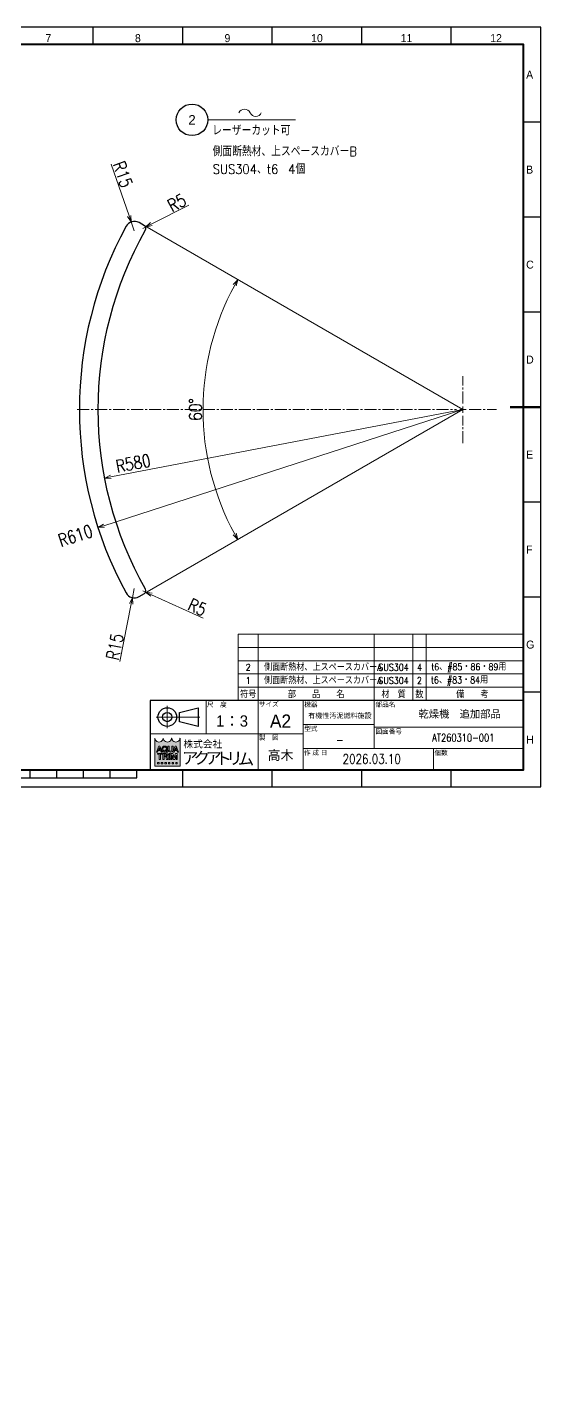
# Model space of a CAD drawing. Header units: millimetres. Extents: x 0 to 70370, y 0 to 11543.
# Drawn here: x 41016 to 41833, y 0 to 2161 of the extents above; entities that cross this region are included whole.
import ezdxf
from ezdxf import colors
from ezdxf.entities.mleader import LeaderData, LeaderLine
from ezdxf.enums import TextEntityAlignment as Align
from ezdxf.math import Vec2, Vec3

# ---------------------------------------------------------------- set-up
doc = ezdxf.new("R2010")
doc.units = ezdxf.units.MM
doc.linetypes.add('CENTER2', pattern=[28.574999999999996, 19.05, -3.174999999999999, 3.174999999999999, -3.174999999999999])
for name, color, linetype, lineweight in [('01_外形線', 7, 'Continuous', 25), ('02_細線', 5, 'Continuous', 13), ('04_中心線', 1, 'CENTER2', 9), ('06_文字', 7, 'Continuous', 13), ('07_寸法線', 3, 'Continuous', 9), ('99_図枠', 7, 'Continuous', 40)]:
    doc.layers.add(name, color=color, linetype=linetype, lineweight=lineweight)
doc.styles.add('KSS_TXT', font='txt.shx', dxfattribs={"bigfont": 'extfont2.shx'})
doc.styles.add('MS_G', font='MS Gothic.ttf')
doc.styles.get("Standard").update_dxf_attribs({"font": 'arial.ttf'})
doc.styles.add('寸法用', font='simplex.shx', dxfattribs={"width": 0.8, "bigfont": '@extfont2.shx'})
doc.styles.add('表題用', font='MS PGothic.ttf')
doc.dimstyles.new('機械製図用', dxfattribs={"dimtxt": 3.5, "dimasz": 3.5, "dimexe": 2, "dimexo": 0, "dimgap": 1.199999999999999, "dimtad": 1, "dimdsep": 46, "dimtxsty": '寸法用', "dimblk": 'OPEN30', "dimcen": 0, "dimclrd": 256, "dimclre": 256, "dimclrt": 7, "dimazin": 2, "dimtm": 1e-09, "dimtfac": 0.75, "dimtmove": 0, "dimatfit": 3, "dimldrblk": 'OPEN30', "dimfxl": 1, "dimlwd": -1, "dimlwe": -1, "dimarcsym": 0})

# ---------------------------------------------------------------- blocks, each defined once
blk = doc.blocks.new('_Open30')
at = {"color": 0, "linetype": 'ByBlock', "lineweight": -2}
for p, q in [((-1, 0.26794919), (0, 0)), ((0, 0), (-1, -0.26794919)), ((0, 0), (-1, 0))]:
    blk.add_line(p, q, dxfattribs=at)
blk = doc.blocks.new('*D3462')
at = {"layer": '07_寸法線', "transparency": 16777216}
blk.add_arc((41708.82463347305, 1552.442037068158), 413.3448497865375, 151.378241797006, 208.6081274942324, dxfattribs=at)
at = {"layer": 'Defpoints', "color": 0, "transparency": 16777216}
for p in [(41206.57010016411, 1842.511655902261), (41301.7684320901, 1624.269704166156), (41708.82463347301, 1552.442037068136), (41708.82463347307, 1552.442037068147), (41206.50110659864, 1262.491913170208)]:
    blk.add_point(p, dxfattribs=at)
at = {"layer": '07_寸法線', "transparency": 16777216, "xscale": 10, "yscale": 10, "zscale": 10}
for p, rotation in [((41350.88614273993, 1759.164076765797), 60.68515009737587), ((41350.83697354176, 1345.805157054038), 299.3012191938626)]:
    blk.add_blockref('_Open30', p, dxfattribs=dict(at, rotation=rotation))
at = {"layer": '07_寸法線', "color": 7, "transparency": 16777216, "insert": (41283.47978669566, 1552.49263199685), "char_height": 20, "attachment_point": 5, "rotation": 89.99318464561922, "style": '寸法用'}
blk.add_mtext('60°', dxfattribs=at)
blk = doc.blocks.new('*U3461')
at = {"layer": '04_中心線', "color": 0, "linetype": 'CENTER2', "transparency": 16777216}
for p, q in [((0, 10), (0, 53.5)), ((-613.4999957395485, 0), (-10, 0)), ((10, 0), (53.5, 0)), ((0, -53.5), (0, -10))]:
    blk.add_line(p, q, dxfattribs=at)
at = {"layer": '04_中心線', "color": 0, "linetype": 'Continuous', "transparency": 16777216}
for p, q in [((-5, 0), (5, 0)), ((0, -5), (0, 5))]:
    blk.add_line(p, q, dxfattribs=at)
blk = doc.blocks.new('*D3467')
at = {"layer": '07_寸法線', "transparency": 16777216}
for p, q in [((41199.68966754845, 1264.333400486516), (41204.24437440104, 1262.270721285284)), ((41295.47873450173, 1220.953634783775), (41213.35378810618, 1258.145362882837))]:
    blk.add_line(p, q, dxfattribs=at)
at = {"layer": 'Defpoints', "color": 0, "transparency": 16777216}
for p in [(41199.68966754845, 1264.333400486516), (41204.24437440104, 1262.270721285284)]:
    blk.add_point(p, dxfattribs=at)
at = {"layer": '07_寸法線', "transparency": 16777216, "xscale": 10, "yscale": 10, "zscale": 10, "rotation": 155.6357678244263}
blk.add_blockref('_Open30', (41204.24437440104, 1262.270721285284), dxfattribs=at)
at = {"layer": '07_寸法線', "color": 7, "transparency": 16777216, "insert": (41286.46139690345, 1238.210480780364), "char_height": 20, "attachment_point": 5, "rotation": 335.63576782442624, "style": '寸法用'}
blk.add_mtext('R5', dxfattribs=at)
blk = doc.blocks.new('*D3468')
at = {"layer": '07_寸法線', "transparency": 16777216}
for p, q in [((41272.96778692272, 1877.75912286938), (41213.13965707175, 1847.451170670431)), ((41199.75867258517, 1840.672582751935), (41204.21900074734, 1842.932112058088))]:
    blk.add_line(p, q, dxfattribs=at)
at = {"layer": 'Defpoints', "color": 0, "transparency": 16777216}
for p in [(41199.75867258517, 1840.672582751935), (41204.21900074734, 1842.932112058088)]:
    blk.add_point(p, dxfattribs=at)
at = {"layer": '07_寸法線', "transparency": 16777216, "xscale": 10, "yscale": 10, "zscale": 10, "rotation": 206.8660279301703}
blk.add_blockref('_Open30', (41204.21900074734, 1842.932112058088), dxfattribs=at)
at = {"layer": '07_寸法線', "color": 7, "transparency": 16777216, "insert": (41253.86657689048, 1881.534687253075), "char_height": 20, "attachment_point": 5, "rotation": 26.86602793017026, "style": '寸法用'}
blk.add_mtext('R5', dxfattribs=at)
blk = doc.blocks.new('*D3463')
at = {"layer": '07_寸法線', "transparency": 16777216}
for p, q in [((41186.17505051486, 1268.07886534333), (41183.23034979533, 1253.370747255916)), ((41162.97161437689, 1152.182918265265), (41181.26721598232, 1243.56533519766))]:
    blk.add_line(p, q, dxfattribs=at)
at = {"layer": 'Defpoints', "color": 0, "transparency": 16777216}
for p in [(41183.23034979533, 1253.370747255916), (41186.17505051486, 1268.07886534333)]:
    blk.add_point(p, dxfattribs=at)
at = {"layer": '07_寸法線', "transparency": 16777216, "xscale": 10, "yscale": 10, "zscale": 10, "rotation": 78.67854211009875}
blk.add_blockref('_Open30', (41183.23034979533, 1253.370747255916), dxfattribs=at)
at = {"layer": '07_寸法線', "color": 7, "transparency": 16777216, "insert": (41155.41183522058, 1175.55027610857), "char_height": 20, "attachment_point": 5, "rotation": 78.67854211009875, "style": '寸法用'}
blk.add_mtext('R15', dxfattribs=at)
blk = doc.blocks.new('*D3464')
at = {"layer": '07_寸法線', "transparency": 16777216}
for p, q in [((41149.53027667457, 1942.769257023137), (41178.04959314349, 1860.548225061681)), ((41186.24228309622, 1836.928745149193), (41181.32666912459, 1851.100433096672))]:
    blk.add_line(p, q, dxfattribs=at)
at = {"layer": 'Defpoints', "color": 0, "transparency": 16777216}
for p in [(41181.32666912459, 1851.100433096672), (41186.24228309622, 1836.928745149193)]:
    blk.add_point(p, dxfattribs=at)
at = {"layer": '07_寸法線', "transparency": 16777216, "xscale": 10, "yscale": 10, "zscale": 10, "rotation": 289.1296949520921}
blk.add_blockref('_Open30', (41181.32666912459, 1851.100433096672), dxfattribs=at)
at = {"layer": '07_寸法線', "color": 7, "transparency": 16777216, "insert": (41167.88993270638, 1926.456479704013), "char_height": 20, "attachment_point": 5, "rotation": 289.1296949520921, "style": '寸法用'}
blk.add_mtext('R15', dxfattribs=at)
blk = doc.blocks.new('*D3465')
at = {"layer": '07_寸法線', "transparency": 16777216}
blk.add_line((41708.8246334732, 1552.442037068098), (41148.96342300503, 1445.412017852464), dxfattribs=at)
at = {"layer": 'Defpoints', "color": 0, "transparency": 16777216}
for p in [(41708.8246334732, 1552.442037068098), (41139.14129650559, 1443.534298217102)]:
    blk.add_point(p, dxfattribs=at)
at = {"layer": '07_寸法線', "transparency": 16777216, "xscale": 10, "yscale": 10, "zscale": 10, "rotation": 190.8227870063295}
blk.add_blockref('_Open30', (41139.14129650559, 1443.534298217102), dxfattribs=at)
at = {"layer": '07_寸法線', "color": 7, "transparency": 16777216, "insert": (41184.51885659853, 1467.146206335548), "char_height": 20, "attachment_point": 5, "rotation": 10.822787006329538, "style": '寸法用'}
blk.add_mtext('R580', dxfattribs=at)
blk = doc.blocks.new('*D3466')
at = {"layer": '07_寸法線', "transparency": 16777216}
blk.add_line((41708.82463347294, 1552.442037068129), (41137.9193884557, 1367.869013005098), dxfattribs=at)
at = {"layer": 'Defpoints', "color": 0, "transparency": 16777216}
for p in [(41708.82463347294, 1552.442037068129), (41128.40430103875, 1364.792795937379)]:
    blk.add_point(p, dxfattribs=at)
at = {"layer": '07_寸法線', "transparency": 16777216, "xscale": 10, "yscale": 10, "zscale": 10, "rotation": 197.9159618034618}
blk.add_blockref('_Open30', (41128.40430103875, 1364.792795937379), dxfattribs=at)
at = {"layer": '07_寸法線', "color": 7, "transparency": 16777216, "insert": (41092.58202120713, 1352.158197889417), "char_height": 20, "attachment_point": 5, "rotation": 17.915961803461773, "style": '寸法用'}
blk.add_mtext('R610', dxfattribs=at)
blk = doc.blocks.new('AM_BALLOON1')
at = {"transparency": 16777216}
blk.add_circle((0, 0), 5, dxfattribs=at)
blk.add_attdef('B_NUMBER', text='', height=3, dxfattribs=at).set_placement((0, 0), align=Align.MIDDLE_CENTER)
blk = doc.blocks.new('_OPEN')
at = {"color": 0, "linetype": 'ByBlock'}
for p, q in [((-1, 0.1666666666666666), (0, 0)), ((0, 0), (-1, -0.1666666666666666)), ((0, 0), (-1, 0))]:
    blk.add_line(p, q, dxfattribs=at)
blk = doc.blocks.new('p1ba05')
for centre, start, end in [((-2.953558874599082, 0.2854771617432377), 24.22763733453314, 155.5757785718213), ((0, 1.620669598395743), 204.2276373345332, 335.5757785718214)]:
    blk.add_arc(centre, 1.620669598395853, start, end)

msp = doc.modelspace()

# ---------------------------------------------------------------- hatches: boundary and pattern name
at = {"layer": '99_図枠', "lineweight": 5}
h = msp.add_hatch(color=256, dxfattribs=at)
h.dxf.hatch_style = 1
edge = h.paths.add_edge_path()
edge.add_arc((41259.06529094649, 1029.668205363916), 0.1921192019992239, 90, 180)
edge.add_ellipse((41252.34111887652, 1029.668205363916), major_axis=(-6.532052867973612, 0), ratio=0.8823529411764706, start_angle=360, end_angle=540, ccw=False)
edge.add_arc((41245.61694680655, 1029.668205363916), 0.1921192019992239, 3.187317984128254, 180.000000000026)
edge.add_ellipse((41238.89277473657, 1029.668205363916), major_axis=(-6.532052867973612, 0), ratio=0.8823529411764706, start_angle=360, end_angle=540, ccw=False)
edge.add_arc((41232.16860266661, 1029.668205363916), 0.1921192019992239, 3.187317984128254, 180)
edge.add_ellipse((41225.44443059663, 1029.668205363916), major_axis=(-6.532052867973612, 0), ratio=0.8823529411764706, start_angle=360, end_angle=540, ccw=False)
edge.add_arc((41218.72025852666, 1029.668205363916), 0.1921192019992239, 3.187317984128254, 90)
edge.add_line((41218.72025852666, 1029.860324565914), (41218.72025852666, 985.4807889040931))
edge.add_line((41218.72025852666, 985.4807889040931), (41259.06529094649, 985.4807889040931))
edge.add_line((41259.06529094649, 985.4807889040931), (41259.06529094649, 1029.860324565914))
h.paths.add_polyline_path([(41225.2259413522, 1017.408268103794), (41226.81884188215, 1017.408268103794), (41230.44113326316, 1007.848416612316), (41230.44113326316, 1007.802308003833), (41228.71663045684, 1007.802308003833), (41227.81485859442, 1010.334776318392), (41224.26834848033, 1010.334776318392), (41224.78826908148, 1011.794882253587), (41227.29493799327, 1011.794882253587), (41226.02239161717, 1015.368605842214), (41223.32815277752, 1007.802308003833), (41221.60364997119, 1007.802308003833), (41221.60364997119, 1007.848416612316)], flags=16)
edge = h.paths.add_edge_path(flags=16)
edge.add_ellipse((41234.45016113999, 1013.181645659814), major_axis=(-4.418741645982148, 0), ratio=0.9565217391304345, start_angle=180, end_angle=360, ccw=False)
edge.add_line((41238.86890278597, 1013.181645659814), (41238.86890278597, 1012.028930447819))
edge.add_ellipse((41234.45016113999, 1012.028930447814), major_axis=(-4.418741645982148, 0), ratio=0.9565217391304345, start_angle=142.105255317713, end_angle=180, ccw=False)
edge.add_line((41237.93716880201, 1009.43288475458), (41236.69912506748, 1010.453046607223))
edge.add_ellipse((41234.45016113999, 1012.141969703531), major_axis=(2.81759339068797, 0), ratio=0.9950358206786509, start_angle=-37.0427632869818, end_angle=0)
edge.add_line((41237.26775099361, 1012.141860865595), (41237.26775099361, 1013.068606404102))
edge.add_ellipse((41234.45016113999, 1013.068606404104), major_axis=(2.817589853618108, 0), ratio=0.994718262525732, start_angle=360, end_angle=540)
edge.add_line((41231.63257128637, 1013.068606404104), (41231.63257128637, 1012.141870897505))
edge.add_ellipse((41234.45016113999, 1012.141969703531), major_axis=(2.81759339068797, 0), ratio=0.9950358206786509, start_angle=-180, end_angle=-65.75794872216291)
edge.add_line((41235.60704345602, 1009.585588123045), (41234.82257757778, 1010.349061263702))
edge.add_line((41234.82257757778, 1010.3490612637), (41235.67356147074, 1011.252687641574))
edge.add_line((41235.67356147074, 1011.252687641576), (41239.23172942265, 1008.320717543416))
edge.add_line((41239.23172942265, 1008.320717543411), (41238.11983487241, 1007.140040384524))
edge.add_line((41238.11983487242, 1007.140040384525), (41236.784121367, 1008.440009463209))
edge.add_ellipse((41234.45016113999, 1012.028930447814), major_axis=(-4.418741645982148, 0), ratio=0.9565217391304345, start_angle=0, end_angle=121.88362473889401, ccw=False)
edge.add_line((41230.03141949401, 1012.028930447814), (41230.03141949401, 1013.181645659808))
h.paths.add_polyline_path([(41230.7268568533, 1005.881115983841), (41230.7268568533, 1004.53628156985), (41227.84506882331, 1004.53628156985, 0.4142135623730951), (41227.65294962131, 1004.344162367845), (41227.65294962131, 996.275155883879), (41225.92387680332, 996.275155883879), (41225.92387680332, 1004.344162367845, 0.4142135623730951), (41225.73175760132, 1004.53628156985), (41222.84996957133, 1004.53628156985), (41222.84996957133, 1005.881115983841)], flags=16)
edge = h.paths.add_edge_path(flags=16)
edge.add_line((41231.82190509002, 1005.881115983841), (41236.24064673601, 1005.881115983841))
edge.add_ellipse((41236.24064673601, 1003.354187601068), major_axis=(-3.101209406909272, 6e-16), ratio=0.8148203011203053, start_angle=111.3869747349855, end_angle=270, ccw=False)
edge.add_arc((41236.71622521285, 999.9296459023899), 1.256113525283169, 22.272952259934925, 58.5531130129101, ccw=False)
edge.add_line((41237.87861853279, 1000.405737236215), (41239.53397534492, 996.352003564678))
edge.add_line((41239.53397534492, 996.3520035646834), (41239.53397534492, 996.2751558838845))
edge.add_line((41239.53397534492, 996.275155883879), (41237.67041908552, 996.275155883879))
edge.add_line((41237.67041908552, 996.275155883879), (41236.20802015752, 1000.345766990333))
edge.add_arc((41235.49514116692, 1000.058782410299), 0.7684768079969029, 21.92829786654815, 90)
edge.add_line((41235.49514116692, 1000.827259218291), (41233.60861366861, 1000.827259218291))
edge.add_line((41233.60861366861, 1000.827259218291), (41233.60861366861, 1002.172093632287))
edge.add_line((41233.60861366861, 1002.172093632289), (41236.4711897784, 1002.172093632289))
edge.add_arc((41236.42997093748, 1003.354187601068), 1.182812387436691, 271.9970571044072, 448.0029428955928)
edge.add_line((41236.47118977841, 1004.53628156985), (41233.55097790802, 1004.53628156985))
edge.add_line((41233.55097790802, 1004.53628156985), (41233.55097790802, 996.2751558838845))
edge.add_line((41233.55097790802, 996.275155883879), (41231.82190509002, 996.275155883879))
edge.add_line((41231.82190509002, 996.275155883879), (41231.82190509002, 1005.881115983841))
h.paths.add_polyline_path([(41239.75699379065, 1017.408268103794), (41241.48606660865, 1017.408268103794), (41241.48606660865, 1012.028930447814, 0.175030561155744), (41242.24883133636, 1009.827276452394, 0.2571496110314638), (41245.3341627289, 1009.827276452394, 0.1750305611562702), (41246.09692745662, 1012.028930447825), (41246.09692745662, 1017.408268103794), (41247.82600027462, 1017.408268103794), (41247.82600027462, 1011.681382261038, -0.3793912406243967), (41244.07967583564, 1007.802308003833), (41243.50331822963, 1007.802308003833, -0.3793912406243716), (41239.75699379065, 1011.681382261038)], flags=16)
h.paths.add_polyline_path([(41240.99090731031, 1005.881115983841), (41243.10421853231, 1005.881115983841), (41243.10421853231, 1004.53628156985, 0.4142135623730951), (41242.91209933031, 1004.344162367845), (41242.91209933031, 997.8121094998751, 0.4142135623730951), (41243.10421853231, 997.6199902978769), (41243.10421853231, 996.275155883879), (41240.99090731031, 996.275155883879), (41240.99090731031, 997.6199902978769, 0.4142135623730951), (41241.18302651232, 997.8121094998751), (41241.18302651232, 1004.344162367845, 0.4142135623730951), (41240.99090731031, 1004.53628156985)], flags=16)
h.paths.add_polyline_path([(41244.83516344402, 1005.881115983841), (41247.34416133007, 1005.881115983841), (41249.638143494, 998.9044588491961), (41251.93212565793, 1005.881115983841), (41254.44271572203, 1005.881115983841), (41254.44271572203, 996.275155883879), (41252.71364290404, 996.275155883879), (41252.71364290404, 1002.999327953854), (41250.50267990299, 996.275155883879), (41248.773607085, 996.275155883879), (41246.56264408396, 1002.999327953854), (41246.56423626201, 996.275155883879), (41244.83516344402, 996.275155883879)], flags=16)
h.paths.add_polyline_path([(41251.350945995, 1017.408268103794), (41252.94384652496, 1017.408268103794), (41256.56613790596, 1007.848416612316), (41256.56613790596, 1007.802308003833), (41254.84163509963, 1007.802308003833), (41253.93986323722, 1010.334776318392), (41250.39335312313, 1010.334776318392), (41250.91327372428, 1011.794882253587), (41253.41994263607, 1011.794882253587), (41252.14739625998, 1015.368605842214), (41249.45315742031, 1007.802308003833), (41247.72865461399, 1007.802308003833), (41247.72865461399, 1007.848416612316)], flags=16)
h.paths.add_polyline_path([(41223.33111937464, 991.24436496407), (41225.63654979863, 991.24436496407), (41225.63654979863, 988.9389345400814), (41223.33111937464, 988.9389345400814)], flags=16)
h.paths.add_polyline_path([(41229.09469543461, 991.24436496407), (41231.40012585861, 991.24436496407), (41231.40012585861, 988.9389345400814), (41229.09469543461, 988.9389345400814)], flags=16)
h.paths.add_polyline_path([(41234.85827149459, 991.24436496407), (41237.16370191858, 991.24436496407), (41237.16370191858, 988.9389345400814), (41234.85827149459, 988.9389345400814)], flags=16)
h.paths.add_polyline_path([(41240.62184755457, 991.24436496407), (41242.92727797856, 991.24436496407), (41242.92727797856, 988.9389345400814), (41240.62184755457, 988.9389345400814)], flags=16)
h.paths.add_polyline_path([(41246.38542361455, 991.24436496407), (41248.69085403853, 991.24436496407), (41248.69085403853, 988.9389345400814), (41246.38542361455, 988.9389345400814)], flags=16)
h.paths.add_polyline_path([(41252.14899967452, 991.24436496407), (41254.45443009851, 991.24436496407), (41254.45443009851, 988.9389345400814), (41252.14899967452, 988.9389345400814)], flags=16)

# ---------------------------------------------------------------- linework, layer by layer
at = {"layer": '01_外形線'}
msp.add_lwpolyline([(41202.18923758197, 1260.003025254879, 0.4117123809949397), (41204.0412484537, 1266.795867465889, -0.2633849466985201), (41204.10966370378, 1838.209073814514, 0.4117668382404565), (41202.25847301835, 1845.002824984664), (41193.74168439619, 1849.919471847303, 0.4215637035797858), (41173.06793812889, 1844.100678966393, 0.2544925532950651), (41172.99901060809, 1260.910045888088, 0.421617636492259), (41193.67376061541, 1255.087739648301)], format="xyb", close=True, dxfattribs=at)
at = {"layer": '02_細線'}
for p, q in [((41351.57608173025, 1090.161196519664), (41351.57608173025, 1195.150479942913)), ((41351.57608173025, 1195.150479942913), (41805.19407595491, 1195.150479942913)), ((41383.0728638354, 1195.150479942913), (41383.0728638354, 1090.161196519664)), ((41567.82542754132, 1195.150479942913), (41567.82542754132, 1090.161196519664)), ((41629.15151099615, 1195.150479942913), (41629.15151099615, 1090.161196519664)), ((41650.14936573291, 1195.150479942913), (41650.14936573291, 1090.161196519664)), ((41351.57608173025, 1174.152623709491), (41805.19407595491, 1174.152623709491)), ((41351.57608173025, 1153.15476747608), (41805.19407595491, 1153.15476747608)), ((41351.57608173025, 1132.156911242658), (41805.19407595491, 1132.156911242658)), ((41351.57608173025, 1111.159055009236), (41805.19407595491, 1111.159055009236))]:
    msp.add_line(p, q, dxfattribs=at)
at = {"layer": '07_寸法線'}
for p, q in [((41303.14352132007, 2013.324762578763), (41442.81026445515, 2013.324762578763)), ((41206.57010016412, 1842.511655902261), (41708.82463347309, 1552.442037068147)), ((41708.82463347303, 1552.442037068136), (41206.50110659865, 1262.491913170208))]:
    msp.add_line(p, q, dxfattribs=at)
at = {"layer": '99_図枠', "lineweight": 25}
for p, q in [((41120.71514738625, 2133.153067944015), (41120.71514738625, 2160.731639372476)), ((41263.12664738567, 2133.153067944015), (41263.12664738567, 2160.731639372476)), ((41405.53814738509, 2133.153067944015), (41405.53814738509, 2160.731639372476)), ((41405.53814738509, 2133.153067944015), (41405.53814738509, 2160.731639372476)), ((41547.94964738452, 2133.153067944015), (41547.94964738452, 2160.731639372476)), ((41690.36114738395, 2133.153067944015), (41690.36114738395, 2160.731639372476)), ((41832.77264738337, 2009.673726873087), (41805.19407595491, 2009.673726873087)), ((41832.77264738337, 1858.615814373698), (41805.19407595491, 1858.615814373698)), ((41832.77264738337, 1707.557901874308), (41805.19407595491, 1707.557901874308)), ((41832.77264738337, 1405.44207687553), (41805.19407595491, 1405.44207687553)), ((41832.77264738337, 1254.384164376141), (41805.19407595491, 1254.384164376141)), ((41832.77264738337, 1103.326251876751), (41805.19407595491, 1103.326251876751)), ((41020.73221881522, 967.118339377299), (41020.73221881522, 979.8469108058198)), ((41063.16079024362, 967.118339377299), (41063.16079024362, 979.8469108058198)), ((41105.58936167202, 967.118339377299), (41105.58936167202, 979.8469108058198)), ((41148.01793310043, 967.118339377299), (41148.01793310043, 979.8469108058198)), ((41190.44650452882, 967.118339377299), (41190.44650452882, 979.8469108058198)), ((41263.12664738567, 952.3916393724794), (41263.12664738567, 979.8469108058198)), ((41405.53814738509, 952.2683393773623), (41405.53814738509, 979.8469108058198)), ((41405.53814738509, 952.3916393724794), (41405.53814738509, 979.8469108058198)), ((41547.94964738452, 952.3916393724794), (41547.94964738452, 979.8469108058198)), ((41690.36114738395, 952.3916393724794), (41690.36114738395, 979.8469108058198)), ((40766.16079024482, 967.118339377299), (41190.44650452882, 967.118339377299))]:
    msp.add_line(p, q, dxfattribs=at)
at = {"layer": '99_図枠', "lineweight": 53}
msp.add_line((41832.77264738337, 1556.499989374919), (41783.97979024071, 1556.499989374919), dxfattribs=at)
at = {"layer": '99_図枠', "lineweight": 13}
for p, q in [((41238.6665759572, 1045.823339376984), (41238.6665759572, 1081.463339376838)), ((41300.29407595695, 1037.125482234158), (41300.29407595695, 1090.161196519664)), ((41383.02979024233, 979.8469108058198), (41383.02979024233, 1090.161196519664)), ((41454.51550452771, 979.8469108058198), (41454.51550452771, 1090.161196519664)), ((41567.80120625067, 1090.161196519664), (41567.80120625067, 1013.78976794854)), ((41220.84657595727, 1063.643339376908), (41290.64157595699, 1063.643339376908)), ((41454.51550452771, 1051.975482234102), (41567.80120625067, 1051.975482234102)), ((41567.80120625067, 1047.732625091263), (41805.19407595491, 1047.732625091263)), ((41454.51550452771, 1037.125482234158), (41211.19407595731, 1037.125482234158)), ((41454.51550452771, 1013.78976794854), (41805.19407595491, 1013.78976794854)), ((41661.92264738403, 1013.78976794854), (41661.92264738403, 979.8469108058198))]:
    msp.add_line(p, q, dxfattribs=at)
at = {"layer": '99_図枠', "lineweight": 5}
for p, q in [((41218.72025852666, 985.4807889040931), (41218.72025852666, 1029.860324565914)), ((41221.60364997119, 1007.848416612316), (41225.2259413522, 1017.408268103794)), ((41225.2259413522, 1017.408268103794), (41226.81884188215, 1017.408268103794)), ((41230.44113326316, 1007.848416612316), (41226.81884188215, 1017.408268103794)), ((41239.75699379065, 1011.681382261038), (41239.75699379065, 1017.408268103794)), ((41241.48606660865, 1017.408268103794), (41239.75699379065, 1017.408268103794)), ((41241.48606660865, 1012.028930447814), (41241.48606660865, 1017.408268103794)), ((41246.09692745662, 1012.028930447814), (41246.09692745662, 1017.408268103794)), ((41246.09692745662, 1017.408268103794), (41247.82600027462, 1017.408268103794)), ((41247.72865461399, 1007.848416612316), (41251.350945995, 1017.408268103794)), ((41247.82600027462, 1011.681382261038), (41247.82600027462, 1017.408268103794)), ((41251.350945995, 1017.408268103794), (41252.94384652496, 1017.408268103794)), ((41256.56613790596, 1007.848416612316), (41252.94384652496, 1017.408268103794)), ((41259.06529094649, 1029.860324565914), (41259.06529094649, 985.4807889040931)), ((41221.60364997119, 1007.802308003833), (41221.60364997119, 1007.848416612316)), ((41221.60364997119, 1007.848416612316), (41221.60364997119, 1007.848416612316)), ((41221.60364997119, 1007.802308003833), (41221.60364997119, 1007.848416612316)), ((41221.60364997119, 1007.802308003833), (41223.32815277752, 1007.802308003833)), ((41222.84996957133, 1005.881115983841), (41230.7268568533, 1005.881115983841)), ((41222.84996957133, 1005.881115983841), (41222.84996957133, 1004.53628156985)), ((41222.84996957133, 1004.53628156985), (41225.73175760132, 1004.53628156985)), ((41223.32815277752, 1007.802308003833), (41226.02239161717, 1015.368605842214)), ((41224.26834848033, 1010.334776318392), (41224.78826908148, 1011.794882253587)), ((41224.26834848033, 1010.334776318392), (41227.81485859442, 1010.334776318392)), ((41224.78826908148, 1011.794882253587), (41227.29493799327, 1011.794882253587)), ((41225.92387680332, 996.275155883879), (41225.92387680332, 1004.344162367845)), ((41225.92387680332, 996.275155883879), (41227.65294962131, 996.275155883879)), ((41227.29493799327, 1011.794882253587), (41226.02239161717, 1015.368605842214)), ((41227.65294962131, 996.275155883879), (41227.65294962131, 1004.344162367845)), ((41228.71663045684, 1007.802308003833), (41227.81485859442, 1010.334776318392)), ((41227.84506882331, 1004.53628156985), (41230.7268568533, 1004.53628156985)), ((41230.44113326316, 1007.802308003833), (41228.71663045684, 1007.802308003833)), ((41230.03141949401, 1013.181645659814), (41230.03141949401, 1012.028930447814)), ((41230.44113326316, 1007.802308003833), (41230.44113326316, 1007.848416612316)), ((41230.7268568533, 1005.881115983841), (41230.7268568533, 1004.53628156985)), ((41231.63257128637, 1013.068606404104), (41231.63257128637, 1012.146434234506)), ((41231.82190509002, 1005.881115983841), (41231.82190509002, 996.275155883879)), ((41231.82190509002, 1005.881115983841), (41236.24064673601, 1005.881115983841)), ((41231.82190509002, 996.275155883879), (41233.55097790802, 996.275155883879)), ((41233.55097790802, 996.275155883879), (41233.55097790802, 1004.53628156985)), ((41233.55097790802, 1004.53628156985), (41236.47118977841, 1004.53628156985)), ((41233.60861366861, 1000.827259218291), (41233.60861366861, 1002.172093632289)), ((41233.60861366861, 1002.172093632289), (41236.47118977841, 1002.172093632289)), ((41233.60861366861, 1000.827259218291), (41235.49514116692, 1000.827259218291)), ((41234.82257757778, 1010.3490612637), (41235.67356147074, 1011.252687641576)), ((41234.82257757778, 1010.3490612637), (41235.60704345602, 1009.585588123045)), ((41235.67356147074, 1011.252687641576), (41239.23172942265, 1008.320717543411)), ((41236.20802015752, 1000.345766990333), (41237.67041908552, 996.275155883879)), ((41236.69912506748, 1010.453046607221), (41237.93716880201, 1009.43288475458)), ((41236.784121367, 1008.440009463207), (41238.11983487242, 1007.140040384525)), ((41237.26775099361, 1013.068606404104), (41237.26775099361, 1012.146434234506)), ((41237.67041908552, 996.275155883879), (41239.53397534492, 996.275155883879)), ((41237.87861853279, 1000.405737236215), (41239.53397534492, 996.3520035646834)), ((41238.11983487242, 1007.140040384525), (41239.23172942265, 1008.320717543411)), ((41238.86890278597, 1013.181645659814), (41238.86890278597, 1012.028930447814)), ((41239.53397534492, 996.3520035646834), (41239.53397534492, 996.275155883879)), ((41240.99090731031, 1005.881115983841), (41243.10421853231, 1005.881115983841)), ((41240.99090731031, 1005.881115983841), (41240.99090731031, 1004.53628156985)), ((41240.99090731031, 996.275155883879), (41240.99090731031, 997.6199902978769)), ((41240.99090731031, 996.275155883879), (41243.10421853231, 996.275155883879)), ((41241.18302651232, 997.8121094998751), (41241.18302651232, 1004.344162367845)), ((41242.91209933031, 997.8121094998751), (41242.91209933031, 1004.344162367845)), ((41243.10421853231, 1005.881115983841), (41243.10421853231, 1004.53628156985)), ((41243.10421853231, 996.275155883879), (41243.10421853231, 997.6199902978769)), ((41244.07967583564, 1007.802308003833), (41243.50331822964, 1007.802308003833)), ((41244.83516344402, 1005.881115983841), (41244.83516344402, 996.275155883879)), ((41244.83516344402, 1005.881115983841), (41247.34416133007, 1005.881115983841)), ((41244.83516344402, 996.275155883879), (41246.56423626201, 996.275155883879)), ((41246.56423626201, 996.275155883879), (41246.56264408396, 1002.999327953854)), ((41248.773607085, 996.275155883879), (41246.56264408396, 1002.999327953854)), ((41249.638143494, 998.9044588491961), (41247.34416133007, 1005.881115983841)), ((41247.72865461399, 1007.802308003833), (41247.72865461399, 1007.848416612316)), ((41247.72865461399, 1007.848416612316), (41247.72865461399, 1007.848416612316)), ((41247.72865461399, 1007.802308003833), (41247.72865461399, 1007.848416612316)), ((41247.72865461399, 1007.802308003833), (41249.45315742031, 1007.802308003833)), ((41248.773607085, 996.275155883879), (41250.50267990299, 996.275155883879)), ((41249.45315742031, 1007.802308003833), (41252.14739625998, 1015.368605842214)), ((41249.638143494, 998.9044588491961), (41251.93212565793, 1005.881115983841)), ((41250.39335312313, 1010.334776318392), (41250.91327372428, 1011.794882253587)), ((41250.39335312313, 1010.334776318392), (41253.93986323722, 1010.334776318392)), ((41250.50267990299, 996.275155883879), (41252.71364290404, 1002.999327953854)), ((41250.91327372428, 1011.794882253587), (41253.41994263607, 1011.794882253587)), ((41254.44271572203, 1005.881115983841), (41251.93212565793, 1005.881115983841)), ((41253.41994263607, 1011.794882253587), (41252.14739625998, 1015.368605842214)), ((41252.71364290404, 1002.999327953854), (41252.71364290404, 996.275155883879)), ((41252.71364290404, 996.275155883879), (41254.44271572203, 996.275155883879)), ((41254.84163509963, 1007.802308003833), (41253.93986323722, 1010.334776318392)), ((41254.44271572203, 996.275155883879), (41254.44271572203, 1005.881115983841)), ((41256.56613790596, 1007.802308003833), (41254.84163509963, 1007.802308003833)), ((41256.56613790596, 1007.802308003833), (41256.56613790596, 1007.848416612316)), ((41259.06529094649, 985.4807889040931), (41218.72025852666, 985.4807889040931)), ((41223.33111937464, 991.24436496407), (41225.63654979863, 991.24436496407)), ((41223.33111937464, 991.24436496407), (41223.33111937464, 988.9389345400814)), ((41225.63654979863, 988.9389345400814), (41223.33111937464, 988.9389345400814)), ((41225.63654979863, 991.24436496407), (41225.63654979863, 988.9389345400814)), ((41229.09469543461, 991.24436496407), (41231.40012585861, 991.24436496407)), ((41229.09469543461, 991.24436496407), (41229.09469543461, 988.9389345400814)), ((41231.40012585861, 988.9389345400814), (41229.09469543461, 988.9389345400814)), ((41231.40012585861, 991.24436496407), (41231.40012585861, 988.9389345400814)), ((41234.85827149459, 991.24436496407), (41237.16370191858, 991.24436496407)), ((41234.85827149459, 991.24436496407), (41234.85827149459, 988.9389345400814)), ((41237.16370191858, 988.9389345400814), (41234.85827149459, 988.9389345400814)), ((41237.16370191858, 991.24436496407), (41237.16370191858, 988.9389345400814)), ((41240.62184755457, 991.24436496407), (41242.92727797856, 991.24436496407)), ((41240.62184755457, 991.24436496407), (41240.62184755457, 988.9389345400814)), ((41242.92727797856, 988.9389345400814), (41240.62184755457, 988.9389345400814)), ((41242.92727797856, 991.24436496407), (41242.92727797856, 988.9389345400814)), ((41246.38542361455, 991.24436496407), (41248.69085403853, 991.24436496407)), ((41246.38542361455, 991.24436496407), (41246.38542361455, 988.9389345400814)), ((41248.69085403853, 988.9389345400814), (41246.38542361455, 988.9389345400814)), ((41248.69085403853, 991.24436496407), (41248.69085403853, 988.9389345400814)), ((41254.45443009851, 991.24436496407), (41252.14899967452, 991.24436496407)), ((41252.14899967452, 991.24436496407), (41252.14899967452, 988.9389345400814)), ((41252.14899967452, 988.9389345400814), (41254.45443009851, 988.9389345400814)), ((41254.45443009851, 991.24436496407), (41254.45443009851, 988.9389345400814))]:
    msp.add_line(p, q, dxfattribs=at)
at = {"layer": '99_図枠'}
msp.add_lwpolyline([(40206.4855045328, 979.8469108058198), (41805.19407595491, 979.8469108058198), (41805.19407595491, 2133.153067944015), (40206.4855045328, 2133.153067944015)], close=True, dxfattribs=at)
at = {"layer": '99_図枠', "lineweight": 25}
msp.add_lwpolyline([(41211.19407595731, 979.8469108058198), (41805.19407595491, 979.8469108058198), (41805.19407595491, 1090.161196519664), (41211.19407595731, 1090.161196519664)], close=True, dxfattribs=at)
msp.add_lwpolyline([(41257.97157595712, 1071.068339376881), (41287.671575957, 1078.493339376852), (41287.671575957, 1048.793339376971), (41257.97157595712, 1056.218339376941), (41257.97157595712, 1071.068339376881)], dxfattribs=at)
for radius in [14.84999999994, 7.42499999997]:
    msp.add_circle((41238.6665759572, 1063.643339376908), radius, dxfattribs=at)
at = {"layer": '99_図枠', "lineweight": 5}
for centre, radius, start, end in [((41218.72025852666, 1029.668205363916), 0.1921192019992239, 0, 90), ((41232.16860266661, 1029.668205363916), 0.1921192019992239, 0, 180), ((41232.16860266661, 1029.668205363916), 0.1921192019992239, 0, 90), ((41245.61694680655, 1029.668205363916), 0.1921192019992239, 0, 180), ((41259.06529094649, 1029.668205363916), 0.1921192019992239, 90, 180), ((41225.73175760132, 1004.344162367845), 0.1921192019992239, 0, 90), ((41227.84506882331, 1004.344162367845), 0.1921192019992239, 90, 180), ((41235.49514116692, 1000.058782410299), 0.7684768079968956, 21.92829786654745, 90), ((41236.42997093748, 1003.354187601068), 1.182812387436691, 271.9970571045627, 88.00294289543734), ((41236.71622521285, 999.9296459023899), 1.256113525283191, 22.2729522602239, 58.55311301310742), ((41243.81835174498, 1011.855156354432), 4.065073906918948, 182.4500309922373, 265.5552572886288), ((41240.99090731031, 1004.344162367845), 0.1921192019992239, 0, 90), ((41240.99090731031, 997.8121094998751), 0.1921192019992239, 270, 0), ((41244.91578061225, 1011.984200301846), 3.430005675286981, 179.2527938813915, 218.9645718468817), ((41243.79149703263, 1012.628477469749), 3.197896901100095, 241.1577278085566, 298.8422721914433), ((41243.10421853231, 1004.344162367845), 0.1921192019992239, 90, 180), ((41243.10421853231, 997.8121094998751), 0.1921192019992239, 180, 270), ((41243.76464232029, 1011.855156354432), 4.065073906918948, 274.4447427113712, 357.5499690077625), ((41242.66721345302, 1011.984200301846), 3.430005675286595, 321.0354281531182, 0.7472061186085359)]:
    msp.add_arc(centre, radius, start, end, dxfattribs=at)
for centre, major_axis, ratio, start_param, end_param in [((41225.44443059663, 1029.668205363916), (-6.532052867973612, 0), 0.8823529411764706, 6.283185307179585, 9.424777960769381), ((41234.45016113999, 1013.181645659814), (-4.418741645982148, 0), 0.9565217391304345, 3.141592653589793, 6.283185307179585), ((41234.45016113999, 1013.068606404104), (2.817589853618108, 0), 0.994718262525732, 6.283185307179585, 9.424777960769381), ((41238.89277473657, 1029.668205363916), (-6.532052867973612, 0), 0.8823529411764706, 6.283185307179585, 9.424777960769381), ((41252.34111887652, 1029.668205363916), (-6.532052867973612, 0), 0.8823529411764706, 6.283185307179585, 9.424777960769381), ((41236.24064673601, 1003.354187601068), (-3.101209406909272, 6e-16), 0.8148203011203053, 1.944069452961234, 4.712388980384689)]:
    msp.add_ellipse(centre, major_axis=major_axis, ratio=ratio, start_param=start_param, end_param=end_param, dxfattribs=at)
at = {"layer": '99_図枠', "lineweight": 5, "extrusion": (0, 0, -1)}
for centre, major_axis, ratio, start_param, end_param in [((41234.45016113999, 1012.028930447814), (-4.418741645982148, 0), 0.9565217391304345, 4.155914751220672, 6.283185307179585), ((41234.45016113999, 1012.141969703531), (2.817593390687969, 0), 0.9950358206786508, 7.430878021738926, 9.424777960769381), ((41234.45016113999, 1012.141969703531), (2.817593390687969, 0), 0.9950358206786508, 6.283185307179585, 6.929703490574294), ((41234.45016113999, 1012.028930447814), (-4.418741645982148, 0), 0.9565217391304345, 3.141592653589793, 3.802980717498314)]:
    msp.add_ellipse(centre, major_axis=major_axis, ratio=ratio, start_param=start_param, end_param=end_param, dxfattribs=at)
at = {"layer": 'Defpoints'}
msp.add_lwpolyline([(40123.83464738337, 952.3916393724794), (41832.77264738337, 952.3916393724794), (41832.77264738337, 2160.731639372476), (40123.83464738337, 2160.731639372476)], close=True, dxfattribs=at)

# ---------------------------------------------------------------- block references
at = {"layer": '04_中心線', "linetype": 'CENTER2'}
msp.add_blockref('*U3461', (41708.8246334731, 1552.442037068136), dxfattribs=at)
at = {"layer": '07_寸法線', "xscale": 6.029634545454543, "yscale": 6.029634545454543, "zscale": 6.029634545454543}
msp.add_blockref('p1ba05', (41379.30243593133, 2018.822137868541), dxfattribs=at)

# ---------------------------------------------------------------- texts
for tag, height, style, width, p in [('2', 10.49892868074686, '寸法用', 0.9, (41367.32447278282, 1142.655838231283)), ('SUS304', 10.8, 'KSS_TXT', 0.85, (41598.48846926873, 1142.655838231276)), ('4', 10.8, 'KSS_TXT', 0.85, (41639.65043836453, 1142.655838231276)), ('t6、#85・86・89用', 10.8, 'KSS_TXT', 0.85, (41718.28629234581, 1142.655840487448)), ('1', 10.8, '寸法用', 0.9, (41367.32447278282, 1121.657981997861)), ('SUS304', 10.8, 'KSS_TXT', 0.85, (41598.48846926873, 1121.657981997861)), ('2', 10.8, 'KSS_TXT', 0.85, (41639.65043836453, 1121.657981997861)), ('t6、#83・84用', 10.8, 'KSS_TXT', 0.85, (41703.50205832, 1121.657984254026)), ('符号', 10.8, 'KSS_TXT', 0.85, (41367.32447278282, 1100.660125764461)), ('部\u3000\u3000品\u3000\u3000名', 10.8, 'KSS_TXT', 0.85, (41475.44914568836, 1100.660125764461)), ('材\u3000質', 10.8, 'KSS_TXT', 0.85, (41598.48846926873, 1100.660125764461)), ('数', 10.8, 'KSS_TXT', 0.85, (41639.65043836453, 1100.660125764461)), ('備\u3000\u3000考', 10.8, 'KSS_TXT', 0.85, (41723.79392488233, 1100.660125764461)), ('AT260310-001', 12, '寸法用', 0.8, (41709.4683013812, 1030.761196519899)), ('2026.03.10', 15, '寸法用', 0.8, (41563.84407595587, 996.8183393771828))]:
    msp.add_attdef(tag, text='', height=height, dxfattribs=dict(style=style, width=width)).set_placement(p, align=Align.MIDDLE)
at = {"style": 'KSS_TXT', "width": 0.85}
for p in [(41392.49271458321, 1142.655838231283), (41392.49271458321, 1121.657981997861)]:
    msp.add_attdef('側面断熱材、上スペースカバーA', text='', height=10.8, dxfattribs=at).set_placement(p, align=Align.MIDDLE_LEFT)
for tag, height, style, p in [('1：3', 18, '表題用', (41341.66193309964, 1057.279053662649)), ('有機性汚泥燃料施設', 8, '表題用', (41513.2016095457, 1066.088143698227)), ('乾燥機\u3000追加部品', 12, '表題用', (41703.66605959828, 1068.946910805461)), ('-', 10.8, 'KSS_TXT', (41513.17735827099, 1027.257625091318)), ('高木', 15, '表題用', (41418.77264738502, 1003.182625091442))]:
    msp.add_attdef(tag, text='', height=height, dxfattribs=dict(style=style)).set_placement(p, align=Align.MIDDLE)
at = {"layer": '06_文字', "color": 3, "style": 'KSS_TXT', "width": 0.9}
for s, p in [('レーザーカット可', (41310.18150058452, 1988.783907647457)), ('側面断熱材、上スペースカバーB', (41310.78840766609, 1955.657105816712)), ('SUS304、t6\u30004個', (41310.78840766609, 1927.499113011329))]:
    msp.add_text(s, height=15, dxfattribs=at).set_placement(p)
at = {"layer": '99_図枠', "lineweight": 13, "style": '表題用'}
for s, p in [('7', (41049.50939738654, 2133.153067944015)), ('8', (41191.92089738596, 2133.153067944015)), ('9', (41334.33239738538, 2133.153067944015)), ('10', (41476.74389738481, 2133.153067944015)), ('11', (41619.15539738423, 2133.153067944015)), ('12', (41761.56689738366, 2133.153067944015))]:
    msp.add_text(s, height=12.72857142852, dxfattribs=at).set_placement(p, align=Align.BOTTOM_CENTER)
for s, p in [('A', (41809.43693309775, 2085.202683122781)), ('B', (41809.43693309775, 1934.144770623392)), ('C', (41809.43693309775, 1783.086858124003)), ('D', (41809.43693309775, 1632.028945624614)), ('E', (41809.43693309775, 1480.971033125224)), ('F', (41809.43693309775, 1329.913120625835)), ('G', (41809.43693309775, 1178.855208126446)), ('H', (41809.43693309775, 1027.797295627057))]:
    msp.add_text(s, height=12.72857142852, dxfattribs=at).set_placement(p, align=Align.MIDDLE_LEFT)
at = {"layer": '99_図枠', "style": '表題用'}
for s, p in [('尺\u3000度', (41301.63963196954, 1083.518530763889)), ('サイズ', (41384.37534625492, 1084.077892261106)), ('機器', (41456.55424143678, 1083.64246604278)), ('部品名', (41569.83994315974, 1083.64246604278)), ('型式', (41456.55424143678, 1045.081751757218)), ('図面番号', (41569.83994315974, 1040.838894614379)), ('製\u3000図', (41384.37539196418, 1031.042177975607)), ('作 成 日', (41456.03662980001, 1006.985887208226)), ('個数', (41663.70381262468, 1006.778464403782))]:
    msp.add_text(s, height=7.5, dxfattribs=at).set_placement(p, align=Align.MIDDLE_LEFT)
msp.add_text('A2', height=21, dxfattribs=at).set_placement((41418.77264738502, 1057.279053662649), align=Align.MIDDLE)
at = {"layer": '99_図枠', "lineweight": 5, "style": 'MS_G'}
for s, height, p in [('株式会社', 11.34115714281132, (41295.24423535615, 1020.571313393626)), ('ア', 19.15395428563689, (41275.00861185646, 998.4853655908446)), ('ク', 19.15395428563689, (41293.46945264842, 998.4853655908446)), ('ア', 19.15395428563689, (41312.44911399325, 998.4853655908446)), ('ト', 19.15395428563689, (41328.25569520971, 997.6792227337064)), ('リ', 19.15395428563689, (41345.38940621394, 998.0822941622719)), ('ム', 19.15395428563689, (41363.84896924866, 996.8730798765646))]:
    msp.add_text(s, height=height, dxfattribs=at).set_placement(p, align=Align.MIDDLE_CENTER)

# ---------------------------------------------------------------- dimensions: what is measured, and where the dimension line sits
at = {"layer": '07_寸法線'}
for center, mpoint, override, picture, middle in [((41186.24228309622, 1836.928745149193), (41181.32666912459, 1851.100433096672), {"dimtxt": 20, "dimasz": 10, "dimgap": 2}, '*D3464', (41156.55258234837, 1922.523988526687)), ((41199.75867258517, 1840.672582751935), (41204.21900074734, 1842.932112058088), {"dimtxt": 20, "dimasz": 10, "dimgap": 2}, '*D3468', (41259.28944722529, 1870.829899663784)), ((41708.82463347294, 1552.442037068129), (41128.40430103875, 1364.792795937379), {"dimtxt": 20, "dimasz": 10, "dimgap": 2, "dimtmove": 2}, '*D3466', (41092.58202120713, 1352.158197889417)), ((41708.8246334732, 1552.442037068098), (41139.14129650559, 1443.534298217102), {"dimtxt": 20, "dimasz": 10, "dimgap": 2, "dimtmove": 2}, '*D3465', (41184.51885659853, 1467.146206335548)), ((41186.17505051486, 1268.07886534333), (41183.23034979533, 1253.370747255916), {"dimtxt": 20, "dimasz": 10, "dimgap": 2}, '*D3463', (41167.17832969048, 1173.194515532953)), ((41199.68966754845, 1264.333400486516), (41204.24437440104, 1262.270721285284), {"dimtxt": 20, "dimasz": 10, "dimgap": 2}, '*D3467', (41281.51096682052, 1227.279184334197))]:
    dim = msp.add_radius_dim(center=center, mpoint=mpoint, dimstyle='機械製図用', override=override, dxfattribs=at)
    dim.commit()
    dim.dimension.update_dxf_attribs({"geometry": picture, "text_midpoint": middle, "dimtype": 164})
dim = msp.add_angular_dim_2l(base=(41301.7684320901, 1624.269704166156), line1=((41708.82463347303, 1552.442037068136), (41206.50110659865, 1262.491913170208)), line2=((41206.57010016412, 1842.511655902261), (41708.82463347309, 1552.442037068147)), dimstyle='機械製図用', override={"dimtxt": 20, "dimasz": 10, "dimgap": 2}, dxfattribs=at)
dim.commit()
dim.dimension.update_dxf_attribs({"geometry": '*D3462', "text_midpoint": (41283.47978669565, 1552.492631996845)})

# ---------------------------------------------------------------- leaders
ml = msp.add_multileader_block('Standard', dxfattribs=at)
ml.set_content('AM_BALLOON1', color=256, scale=5.024695454545452)
ml.set_attribute('B_NUMBER', '2', width=0)
ml.set_leader_properties(color=256, linetype='ByLayer', lineweight=-1)
ml.set_arrow_properties(name='OPEN')
ml.build(insert=Vec2(0, 0))
ml.multileader.update_dxf_attribs({"leader_type": 0, "has_dogleg": 0, "text_right_attachment_type": 6, "dogleg_length": 0, "arrow_head_size": 2.5125, "scale": 2.5, "block_connection_type": 1})
ctx = ml.context
ctx.base_point, ctx.scale, ctx.char_height, ctx.arrow_head_size, ctx.landing_gap_size, ctx.plane_origin = Vec3(41277.9905563046, 2013.344835826902), 2.5, 5.025, 2.5125, 2.5125, Vec3(41277.9905563046, 2013.344835826902)
ctx.right_attachment, ctx.attachment_type = 6, 1
notes = []
notes.append((ctx, [(0, (0, 0, 0), (0, 0), (1, 0), 1, [])]))
ctx.block.insert = Vec3(41277.9905563046, 2013.344835826902)
for ctx, leaders in notes:
    for number, flags, end, landing, length, lines in leaders:
        leader = LeaderData()
        leader.index, (leader.has_last_leader_line, leader.has_dogleg_vector, leader.attachment_direction) = number, flags
        leader.last_leader_point, leader.dogleg_vector, leader.dogleg_length = Vec3(end), Vec3(landing), length
        for number, points, colour, breaks in lines:
            line = LeaderLine()
            line.index, line.vertices, line.color, line.breaks = number, Vec3.list(points), colors.encode_raw_color(colour), breaks
            leader.lines.append(line)
        ctx.leaders.append(leader)

doc.saveas('drawing.dxf')
